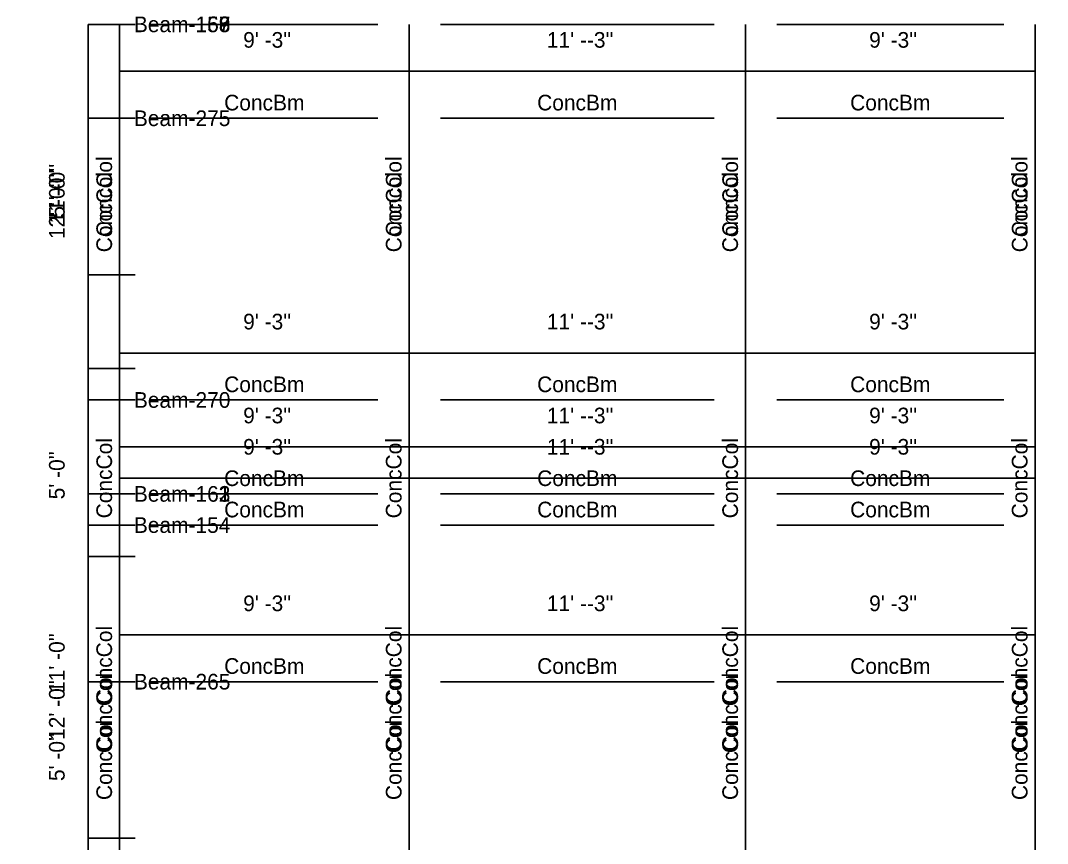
# Model space of a CAD drawing. Extents: x -38 to 2998, y -195 to 11529.
# Drawn here: x -38 to 355.8, y 5446 to 5761.5 of the extents above; entities that cross this region are included whole.
import ezdxf
from ezdxf.enums import TextEntityAlignment as Align

# ---------------------------------------------------------------- set-up
doc = ezdxf.new("R2010")
doc.units = 0
doc.header["$MEASUREMENT"] = 0
doc.layers.get('0').update_dxf_attribs({"linetype": 'CONTINUOUS'})
for name, color, linetype in [('CENTERLINES', 7, 'CONTINUOUS'), ('DIMENSIONS', 4, 'CONTINUOUS'), ('TEXT', 5, 'CONTINUOUS')]:
    doc.layers.add(name, color=color, linetype=linetype)
doc.dimstyles.get("Standard").update_dxf_attribs({"dimtxt": 0.18, "dimasz": 0.18, "dimexe": 0.18, "dimexo": 0.0625, "dimgap": 0.09, "dimtad": 0, "dimtih": 1, "dimtoh": 1, "dimdec": 4, "dimzin": 0, "dimtxsty": 'STANDARD', "dimcen": 0.09, "dimazin": 3, "dimtfac": 1, "dimtdec": 4, "dimtofl": 0, "dimtmove": 0, "dimatfit": 3, "dimtolj": 1, "dimtzin": 0})

# ---------------------------------------------------------------- blocks, each defined once
blk = doc.blocks.new('*D7889')
at = {"color": 1, "linetype": 'BYBLOCK'}
for points in [[(-8.29, 5564.29), (-7.23, 5563.23), (-16.77, 5572.77), (-15.71, 5571.71)], [(-8.29, 5420.29), (-7.23, 5419.23), (-16.77, 5428.77), (-15.71, 5427.71)]]:
    blk.add_solid(points, dxfattribs=at)
at = {"layer": 'DIMENSIONS', "color": 9, "linetype": 'BYBLOCK'}
for p, q in [((-12, 5568), (6, 5568)), ((-12, 5424), (6, 5424))]:
    blk.add_line(p, q, dxfattribs=at)
at = {"layer": 'DIMENSIONS', "color": 0, "linetype": 'BYBLOCK'}
blk.add_line((-12, 5424), (-12, 5568), dxfattribs=at)
at = {"layer": 'DIMENSIONS', "color": 0, "linetype": 'BYBLOCK', "insert": (-24, 5496), "char_height": 6, "attachment_point": 5, "rotation": 90}
blk.add_mtext("\\A1; 12' -0''", dxfattribs=at)
blk = doc.blocks.new('*D7890')
at = {"color": 1, "linetype": 'BYBLOCK'}
for points in [[(4.77, 5590.77), (3.71, 5589.71), (-3.71, 5582.29), (-4.77, 5581.23)], [(115.77, 5590.77), (114.71, 5589.71), (107.29, 5582.29), (106.23, 5581.23)]]:
    blk.add_solid(points, dxfattribs=at)
at = {"layer": 'DIMENSIONS', "color": 9, "linetype": 'BYBLOCK'}
for p, q in [((0, 5586), (0, 5604)), ((111, 5586), (111, 5604))]:
    blk.add_line(p, q, dxfattribs=at)
at = {"layer": 'DIMENSIONS', "color": 0, "linetype": 'BYBLOCK'}
blk.add_line((0, 5586), (111, 5586), dxfattribs=at)
at = {"layer": 'DIMENSIONS', "color": 0, "linetype": 'BYBLOCK', "insert": (55.5, 5598), "char_height": 6, "attachment_point": 5}
blk.add_mtext("\\A1; 9' -3''", dxfattribs=at)
blk = doc.blocks.new('*D7891')
at = {"color": 1, "linetype": 'BYBLOCK'}
for points in [[(115.77, 5590.77), (114.71, 5589.71), (107.29, 5582.29), (106.23, 5581.23)], [(244.77, 5590.77), (243.71, 5589.71), (236.29, 5582.29), (235.23, 5581.23)]]:
    blk.add_solid(points, dxfattribs=at)
at = {"layer": 'DIMENSIONS', "color": 9, "linetype": 'BYBLOCK'}
for p, q in [((111, 5586), (111, 5604)), ((240, 5586), (240, 5604))]:
    blk.add_line(p, q, dxfattribs=at)
at = {"layer": 'DIMENSIONS', "color": 0, "linetype": 'BYBLOCK'}
blk.add_line((111, 5586), (240, 5586), dxfattribs=at)
at = {"layer": 'DIMENSIONS', "color": 0, "linetype": 'BYBLOCK', "insert": (175.5, 5598), "char_height": 6, "attachment_point": 5}
blk.add_mtext("\\A1; 11' --3''", dxfattribs=at)
blk = doc.blocks.new('*D7892')
at = {"color": 1, "linetype": 'BYBLOCK'}
for points in [[(244.77, 5590.77), (243.71, 5589.71), (236.29, 5582.29), (235.23, 5581.23)], [(355.77, 5590.77), (354.71, 5589.71), (347.29, 5582.29), (346.23, 5581.23)]]:
    blk.add_solid(points, dxfattribs=at)
at = {"layer": 'DIMENSIONS', "color": 9, "linetype": 'BYBLOCK'}
for p, q in [((240, 5586), (240, 5604)), ((351, 5586), (351, 5604))]:
    blk.add_line(p, q, dxfattribs=at)
at = {"layer": 'DIMENSIONS', "color": 0, "linetype": 'BYBLOCK'}
blk.add_line((240, 5586), (351, 5586), dxfattribs=at)
at = {"layer": 'DIMENSIONS', "color": 0, "linetype": 'BYBLOCK', "insert": (295.5, 5598), "char_height": 6, "attachment_point": 5}
blk.add_mtext("\\A1; 9' -3''", dxfattribs=at)
blk = doc.blocks.new('*D7893')
at = {"color": 1, "linetype": 'BYBLOCK'}
for points in [[(-8.29, 5756.29), (-7.23, 5755.23), (-16.77, 5764.77), (-15.71, 5763.71)], [(-8.29, 5612.29), (-7.23, 5611.23), (-16.77, 5620.77), (-15.71, 5619.71)]]:
    blk.add_solid(points, dxfattribs=at)
at = {"layer": 'DIMENSIONS', "color": 9, "linetype": 'BYBLOCK'}
for p, q in [((-12, 5760), (6, 5760)), ((-12, 5616), (6, 5616))]:
    blk.add_line(p, q, dxfattribs=at)
at = {"layer": 'DIMENSIONS', "color": 0, "linetype": 'BYBLOCK'}
blk.add_line((-12, 5616), (-12, 5760), dxfattribs=at)
at = {"layer": 'DIMENSIONS', "color": 0, "linetype": 'BYBLOCK', "insert": (-24, 5688), "char_height": 6, "attachment_point": 5, "rotation": 90}
blk.add_mtext("\\A1; 12' -0''", dxfattribs=at)
blk = doc.blocks.new('*D8367')
at = {"color": 1, "linetype": 'BYBLOCK'}
for points in [[(-8.29, 5576.29), (-7.23, 5575.23), (-16.77, 5584.77), (-15.71, 5583.71)], [(-8.29, 5444.29), (-7.23, 5443.23), (-16.77, 5452.77), (-15.71, 5451.71)]]:
    blk.add_solid(points, dxfattribs=at)
at = {"layer": 'DIMENSIONS', "color": 9, "linetype": 'BYBLOCK'}
for p, q in [((-12, 5580), (6, 5580)), ((-12, 5448), (6, 5448))]:
    blk.add_line(p, q, dxfattribs=at)
at = {"layer": 'DIMENSIONS', "color": 0, "linetype": 'BYBLOCK'}
blk.add_line((-12, 5448), (-12, 5580), dxfattribs=at)
at = {"layer": 'DIMENSIONS', "color": 0, "linetype": 'BYBLOCK', "insert": (-24, 5514), "char_height": 6, "attachment_point": 5, "rotation": 90}
blk.add_mtext("\\A1; 11' -0''", dxfattribs=at)
blk = doc.blocks.new('*D8368')
at = {"color": 1, "linetype": 'BYBLOCK'}
for points in [[(4.77, 5602.77), (3.71, 5601.71), (-3.71, 5594.29), (-4.77, 5593.23)], [(115.77, 5602.77), (114.71, 5601.71), (107.29, 5594.29), (106.23, 5593.23)]]:
    blk.add_solid(points, dxfattribs=at)
at = {"layer": 'DIMENSIONS', "color": 9, "linetype": 'BYBLOCK'}
for p, q in [((0, 5598), (0, 5616)), ((111, 5598), (111, 5616))]:
    blk.add_line(p, q, dxfattribs=at)
at = {"layer": 'DIMENSIONS', "color": 0, "linetype": 'BYBLOCK'}
blk.add_line((0, 5598), (111, 5598), dxfattribs=at)
at = {"layer": 'DIMENSIONS', "color": 0, "linetype": 'BYBLOCK', "insert": (55.5, 5610), "char_height": 6, "attachment_point": 5}
blk.add_mtext("\\A1; 9' -3''", dxfattribs=at)
blk = doc.blocks.new('*D8369')
at = {"color": 1, "linetype": 'BYBLOCK'}
for points in [[(115.77, 5602.77), (114.71, 5601.71), (107.29, 5594.29), (106.23, 5593.23)], [(244.77, 5602.77), (243.71, 5601.71), (236.29, 5594.29), (235.23, 5593.23)]]:
    blk.add_solid(points, dxfattribs=at)
at = {"layer": 'DIMENSIONS', "color": 9, "linetype": 'BYBLOCK'}
for p, q in [((111, 5598), (111, 5616)), ((240, 5598), (240, 5616))]:
    blk.add_line(p, q, dxfattribs=at)
at = {"layer": 'DIMENSIONS', "color": 0, "linetype": 'BYBLOCK'}
blk.add_line((111, 5598), (240, 5598), dxfattribs=at)
at = {"layer": 'DIMENSIONS', "color": 0, "linetype": 'BYBLOCK', "insert": (175.5, 5610), "char_height": 6, "attachment_point": 5}
blk.add_mtext("\\A1; 11' --3''", dxfattribs=at)
blk = doc.blocks.new('*D8370')
at = {"color": 1, "linetype": 'BYBLOCK'}
for points in [[(244.77, 5602.77), (243.71, 5601.71), (236.29, 5594.29), (235.23, 5593.23)], [(355.77, 5602.77), (354.71, 5601.71), (347.29, 5594.29), (346.23, 5593.23)]]:
    blk.add_solid(points, dxfattribs=at)
at = {"layer": 'DIMENSIONS', "color": 9, "linetype": 'BYBLOCK'}
for p, q in [((240, 5598), (240, 5616)), ((351, 5598), (351, 5616))]:
    blk.add_line(p, q, dxfattribs=at)
at = {"layer": 'DIMENSIONS', "color": 0, "linetype": 'BYBLOCK'}
blk.add_line((240, 5598), (351, 5598), dxfattribs=at)
at = {"layer": 'DIMENSIONS', "color": 0, "linetype": 'BYBLOCK', "insert": (295.5, 5610), "char_height": 6, "attachment_point": 5}
blk.add_mtext("\\A1; 9' -3''", dxfattribs=at)
blk = doc.blocks.new('*D8371')
at = {"color": 1, "linetype": 'BYBLOCK'}
for points in [[(-8.29, 5756.29), (-7.23, 5755.23), (-16.77, 5764.77), (-15.71, 5763.71)], [(-8.29, 5624.29), (-7.23, 5623.23), (-16.77, 5632.77), (-15.71, 5631.71)]]:
    blk.add_solid(points, dxfattribs=at)
at = {"layer": 'DIMENSIONS', "color": 9, "linetype": 'BYBLOCK'}
for p, q in [((-12, 5760), (6, 5760)), ((-12, 5628), (6, 5628))]:
    blk.add_line(p, q, dxfattribs=at)
at = {"layer": 'DIMENSIONS', "color": 0, "linetype": 'BYBLOCK'}
blk.add_line((-12, 5628), (-12, 5760), dxfattribs=at)
at = {"layer": 'DIMENSIONS', "color": 0, "linetype": 'BYBLOCK', "insert": (-24, 5694), "char_height": 6, "attachment_point": 5, "rotation": 90}
blk.add_mtext("\\A1; 11' -0''", dxfattribs=at)
blk = doc.blocks.new('*D8837')
at = {"color": 1, "linetype": 'BYBLOCK'}
for points in [[(-8.29, 5576.29), (-7.23, 5575.23), (-16.77, 5584.77), (-15.71, 5583.71)], [(-8.29, 5444.29), (-7.23, 5443.23), (-16.77, 5452.77), (-15.71, 5451.71)]]:
    blk.add_solid(points, dxfattribs=at)
at = {"layer": 'DIMENSIONS', "color": 9, "linetype": 'BYBLOCK'}
for p, q in [((-12, 5580), (6, 5580)), ((-12, 5448), (6, 5448))]:
    blk.add_line(p, q, dxfattribs=at)
at = {"layer": 'DIMENSIONS', "color": 0, "linetype": 'BYBLOCK'}
blk.add_line((-12, 5448), (-12, 5580), dxfattribs=at)
at = {"layer": 'DIMENSIONS', "color": 0, "linetype": 'BYBLOCK', "insert": (-24, 5514), "char_height": 6, "attachment_point": 5, "rotation": 90}
blk.add_mtext("\\A1; 11' -0''", dxfattribs=at)
blk = doc.blocks.new('*D8838')
at = {"color": 1, "linetype": 'BYBLOCK'}
for points in [[(4.77, 5602.77), (3.71, 5601.71), (-3.71, 5594.29), (-4.77, 5593.23)], [(115.77, 5602.77), (114.71, 5601.71), (107.29, 5594.29), (106.23, 5593.23)]]:
    blk.add_solid(points, dxfattribs=at)
at = {"layer": 'DIMENSIONS', "color": 9, "linetype": 'BYBLOCK'}
for p, q in [((0, 5598), (0, 5616)), ((111, 5598), (111, 5616))]:
    blk.add_line(p, q, dxfattribs=at)
at = {"layer": 'DIMENSIONS', "color": 0, "linetype": 'BYBLOCK'}
blk.add_line((0, 5598), (111, 5598), dxfattribs=at)
at = {"layer": 'DIMENSIONS', "color": 0, "linetype": 'BYBLOCK', "insert": (55.5, 5610), "char_height": 6, "attachment_point": 5}
blk.add_mtext("\\A1; 9' -3''", dxfattribs=at)
blk = doc.blocks.new('*D8839')
at = {"color": 1, "linetype": 'BYBLOCK'}
for points in [[(115.77, 5602.77), (114.71, 5601.71), (107.29, 5594.29), (106.23, 5593.23)], [(244.77, 5602.77), (243.71, 5601.71), (236.29, 5594.29), (235.23, 5593.23)]]:
    blk.add_solid(points, dxfattribs=at)
at = {"layer": 'DIMENSIONS', "color": 9, "linetype": 'BYBLOCK'}
for p, q in [((111, 5598), (111, 5616)), ((240, 5598), (240, 5616))]:
    blk.add_line(p, q, dxfattribs=at)
at = {"layer": 'DIMENSIONS', "color": 0, "linetype": 'BYBLOCK'}
blk.add_line((111, 5598), (240, 5598), dxfattribs=at)
at = {"layer": 'DIMENSIONS', "color": 0, "linetype": 'BYBLOCK', "insert": (175.5, 5610), "char_height": 6, "attachment_point": 5}
blk.add_mtext("\\A1; 11' --3''", dxfattribs=at)
blk = doc.blocks.new('*D8840')
at = {"color": 1, "linetype": 'BYBLOCK'}
for points in [[(244.77, 5602.77), (243.71, 5601.71), (236.29, 5594.29), (235.23, 5593.23)], [(355.77, 5602.77), (354.71, 5601.71), (347.29, 5594.29), (346.23, 5593.23)]]:
    blk.add_solid(points, dxfattribs=at)
at = {"layer": 'DIMENSIONS', "color": 9, "linetype": 'BYBLOCK'}
for p, q in [((240, 5598), (240, 5616)), ((351, 5598), (351, 5616))]:
    blk.add_line(p, q, dxfattribs=at)
at = {"layer": 'DIMENSIONS', "color": 0, "linetype": 'BYBLOCK'}
blk.add_line((240, 5598), (351, 5598), dxfattribs=at)
at = {"layer": 'DIMENSIONS', "color": 0, "linetype": 'BYBLOCK', "insert": (295.5, 5610), "char_height": 6, "attachment_point": 5}
blk.add_mtext("\\A1; 9' -3''", dxfattribs=at)
blk = doc.blocks.new('*D8841')
at = {"color": 1, "linetype": 'BYBLOCK'}
for points in [[(-8.29, 5756.29), (-7.23, 5755.23), (-16.77, 5764.77), (-15.71, 5763.71)], [(-8.29, 5624.29), (-7.23, 5623.23), (-16.77, 5632.77), (-15.71, 5631.71)]]:
    blk.add_solid(points, dxfattribs=at)
at = {"layer": 'DIMENSIONS', "color": 9, "linetype": 'BYBLOCK'}
for p, q in [((-12, 5760), (6, 5760)), ((-12, 5628), (6, 5628))]:
    blk.add_line(p, q, dxfattribs=at)
at = {"layer": 'DIMENSIONS', "color": 0, "linetype": 'BYBLOCK'}
blk.add_line((-12, 5628), (-12, 5760), dxfattribs=at)
at = {"layer": 'DIMENSIONS', "color": 0, "linetype": 'BYBLOCK', "insert": (-24, 5694), "char_height": 6, "attachment_point": 5, "rotation": 90}
blk.add_mtext("\\A1; 11' -0''", dxfattribs=at)
blk = doc.blocks.new('*D9307')
at = {"color": 1, "linetype": 'BYBLOCK'}
for points in [[(-8.29, 5576.29), (-7.23, 5575.23), (-16.77, 5584.77), (-15.71, 5583.71)], [(-8.29, 5444.29), (-7.23, 5443.23), (-16.77, 5452.77), (-15.71, 5451.71)]]:
    blk.add_solid(points, dxfattribs=at)
at = {"layer": 'DIMENSIONS', "color": 9, "linetype": 'BYBLOCK'}
for p, q in [((-12, 5580), (6, 5580)), ((-12, 5448), (6, 5448))]:
    blk.add_line(p, q, dxfattribs=at)
at = {"layer": 'DIMENSIONS', "color": 0, "linetype": 'BYBLOCK'}
blk.add_line((-12, 5448), (-12, 5580), dxfattribs=at)
at = {"layer": 'DIMENSIONS', "color": 0, "linetype": 'BYBLOCK', "insert": (-24, 5514), "char_height": 6, "attachment_point": 5, "rotation": 90}
blk.add_mtext("\\A1; 11' -0''", dxfattribs=at)
blk = doc.blocks.new('*D9308')
at = {"color": 1, "linetype": 'BYBLOCK'}
for points in [[(4.77, 5602.77), (3.71, 5601.71), (-3.71, 5594.29), (-4.77, 5593.23)], [(115.77, 5602.77), (114.71, 5601.71), (107.29, 5594.29), (106.23, 5593.23)]]:
    blk.add_solid(points, dxfattribs=at)
at = {"layer": 'DIMENSIONS', "color": 9, "linetype": 'BYBLOCK'}
for p, q in [((0, 5598), (0, 5616)), ((111, 5598), (111, 5616))]:
    blk.add_line(p, q, dxfattribs=at)
at = {"layer": 'DIMENSIONS', "color": 0, "linetype": 'BYBLOCK'}
blk.add_line((0, 5598), (111, 5598), dxfattribs=at)
at = {"layer": 'DIMENSIONS', "color": 0, "linetype": 'BYBLOCK', "insert": (55.5, 5610), "char_height": 6, "attachment_point": 5}
blk.add_mtext("\\A1; 9' -3''", dxfattribs=at)
blk = doc.blocks.new('*D9309')
at = {"color": 1, "linetype": 'BYBLOCK'}
for points in [[(115.77, 5602.77), (114.71, 5601.71), (107.29, 5594.29), (106.23, 5593.23)], [(244.77, 5602.77), (243.71, 5601.71), (236.29, 5594.29), (235.23, 5593.23)]]:
    blk.add_solid(points, dxfattribs=at)
at = {"layer": 'DIMENSIONS', "color": 9, "linetype": 'BYBLOCK'}
for p, q in [((111, 5598), (111, 5616)), ((240, 5598), (240, 5616))]:
    blk.add_line(p, q, dxfattribs=at)
at = {"layer": 'DIMENSIONS', "color": 0, "linetype": 'BYBLOCK'}
blk.add_line((111, 5598), (240, 5598), dxfattribs=at)
at = {"layer": 'DIMENSIONS', "color": 0, "linetype": 'BYBLOCK', "insert": (175.5, 5610), "char_height": 6, "attachment_point": 5}
blk.add_mtext("\\A1; 11' --3''", dxfattribs=at)
blk = doc.blocks.new('*D9310')
at = {"color": 1, "linetype": 'BYBLOCK'}
for points in [[(244.77, 5602.77), (243.71, 5601.71), (236.29, 5594.29), (235.23, 5593.23)], [(355.77, 5602.77), (354.71, 5601.71), (347.29, 5594.29), (346.23, 5593.23)]]:
    blk.add_solid(points, dxfattribs=at)
at = {"layer": 'DIMENSIONS', "color": 9, "linetype": 'BYBLOCK'}
for p, q in [((240, 5598), (240, 5616)), ((351, 5598), (351, 5616))]:
    blk.add_line(p, q, dxfattribs=at)
at = {"layer": 'DIMENSIONS', "color": 0, "linetype": 'BYBLOCK'}
blk.add_line((240, 5598), (351, 5598), dxfattribs=at)
at = {"layer": 'DIMENSIONS', "color": 0, "linetype": 'BYBLOCK', "insert": (295.5, 5610), "char_height": 6, "attachment_point": 5}
blk.add_mtext("\\A1; 9' -3''", dxfattribs=at)
blk = doc.blocks.new('*D9311')
at = {"color": 1, "linetype": 'BYBLOCK'}
for points in [[(-8.29, 5756.29), (-7.23, 5755.23), (-16.77, 5764.77), (-15.71, 5763.71)], [(-8.29, 5624.29), (-7.23, 5623.23), (-16.77, 5632.77), (-15.71, 5631.71)]]:
    blk.add_solid(points, dxfattribs=at)
at = {"layer": 'DIMENSIONS', "color": 9, "linetype": 'BYBLOCK'}
for p, q in [((-12, 5760), (6, 5760)), ((-12, 5628), (6, 5628))]:
    blk.add_line(p, q, dxfattribs=at)
at = {"layer": 'DIMENSIONS', "color": 0, "linetype": 'BYBLOCK'}
blk.add_line((-12, 5628), (-12, 5760), dxfattribs=at)
at = {"layer": 'DIMENSIONS', "color": 0, "linetype": 'BYBLOCK', "insert": (-24, 5694), "char_height": 6, "attachment_point": 5, "rotation": 90}
blk.add_mtext("\\A1; 11' -0''", dxfattribs=at)
blk = doc.blocks.new('*D9881')
at = {"color": 1, "linetype": 'BYBLOCK'}
for points in [[(-8.29, 5504.29), (-7.23, 5503.23), (-16.77, 5512.77), (-15.71, 5511.71)], [(-8.29, 5444.29), (-7.23, 5443.23), (-16.77, 5452.77), (-15.71, 5451.71)]]:
    blk.add_solid(points, dxfattribs=at)
at = {"layer": 'DIMENSIONS', "color": 9, "linetype": 'BYBLOCK'}
for p, q in [((-12, 5508), (6, 5508)), ((-12, 5448), (6, 5448))]:
    blk.add_line(p, q, dxfattribs=at)
at = {"layer": 'DIMENSIONS', "color": 0, "linetype": 'BYBLOCK'}
blk.add_line((-12, 5448), (-12, 5508), dxfattribs=at)
at = {"layer": 'DIMENSIONS', "color": 0, "linetype": 'BYBLOCK', "insert": (-24, 5478), "char_height": 6, "attachment_point": 5, "rotation": 90}
blk.add_mtext("\\A1; 5' -0''", dxfattribs=at)
blk = doc.blocks.new('*D9882')
at = {"color": 1, "linetype": 'BYBLOCK'}
for points in [[(4.77, 5530.77), (3.71, 5529.71), (-3.71, 5522.29), (-4.77, 5521.23)], [(115.77, 5530.77), (114.71, 5529.71), (107.29, 5522.29), (106.23, 5521.23)]]:
    blk.add_solid(points, dxfattribs=at)
at = {"layer": 'DIMENSIONS', "color": 9, "linetype": 'BYBLOCK'}
for p, q in [((0, 5526), (0, 5544)), ((111, 5526), (111, 5544))]:
    blk.add_line(p, q, dxfattribs=at)
at = {"layer": 'DIMENSIONS', "color": 0, "linetype": 'BYBLOCK'}
blk.add_line((0, 5526), (111, 5526), dxfattribs=at)
at = {"layer": 'DIMENSIONS', "color": 0, "linetype": 'BYBLOCK', "insert": (55.5, 5538), "char_height": 6, "attachment_point": 5}
blk.add_mtext("\\A1; 9' -3''", dxfattribs=at)
blk = doc.blocks.new('*D9883')
at = {"color": 1, "linetype": 'BYBLOCK'}
for points in [[(115.77, 5530.77), (114.71, 5529.71), (107.29, 5522.29), (106.23, 5521.23)], [(244.77, 5530.77), (243.71, 5529.71), (236.29, 5522.29), (235.23, 5521.23)]]:
    blk.add_solid(points, dxfattribs=at)
at = {"layer": 'DIMENSIONS', "color": 9, "linetype": 'BYBLOCK'}
for p, q in [((111, 5526), (111, 5544)), ((240, 5526), (240, 5544))]:
    blk.add_line(p, q, dxfattribs=at)
at = {"layer": 'DIMENSIONS', "color": 0, "linetype": 'BYBLOCK'}
blk.add_line((111, 5526), (240, 5526), dxfattribs=at)
at = {"layer": 'DIMENSIONS', "color": 0, "linetype": 'BYBLOCK', "insert": (175.5, 5538), "char_height": 6, "attachment_point": 5}
blk.add_mtext("\\A1; 11' --3''", dxfattribs=at)
blk = doc.blocks.new('*D9884')
at = {"color": 1, "linetype": 'BYBLOCK'}
for points in [[(244.77, 5530.77), (243.71, 5529.71), (236.29, 5522.29), (235.23, 5521.23)], [(355.77, 5530.77), (354.71, 5529.71), (347.29, 5522.29), (346.23, 5521.23)]]:
    blk.add_solid(points, dxfattribs=at)
at = {"layer": 'DIMENSIONS', "color": 9, "linetype": 'BYBLOCK'}
for p, q in [((240, 5526), (240, 5544)), ((351, 5526), (351, 5544))]:
    blk.add_line(p, q, dxfattribs=at)
at = {"layer": 'DIMENSIONS', "color": 0, "linetype": 'BYBLOCK'}
blk.add_line((240, 5526), (351, 5526), dxfattribs=at)
at = {"layer": 'DIMENSIONS', "color": 0, "linetype": 'BYBLOCK', "insert": (295.5, 5538), "char_height": 6, "attachment_point": 5}
blk.add_mtext("\\A1; 9' -3''", dxfattribs=at)
blk = doc.blocks.new('*D9885')
at = {"color": 1, "linetype": 'BYBLOCK'}
for points in [[(-8.29, 5612.29), (-7.23, 5611.23), (-16.77, 5620.77), (-15.71, 5619.71)], [(-8.29, 5552.29), (-7.23, 5551.23), (-16.77, 5560.77), (-15.71, 5559.71)]]:
    blk.add_solid(points, dxfattribs=at)
at = {"layer": 'DIMENSIONS', "color": 9, "linetype": 'BYBLOCK'}
for p, q in [((-12, 5616), (6, 5616)), ((-12, 5556), (6, 5556))]:
    blk.add_line(p, q, dxfattribs=at)
at = {"layer": 'DIMENSIONS', "color": 0, "linetype": 'BYBLOCK'}
blk.add_line((-12, 5556), (-12, 5616), dxfattribs=at)
at = {"layer": 'DIMENSIONS', "color": 0, "linetype": 'BYBLOCK', "insert": (-24, 5586), "char_height": 6, "attachment_point": 5, "rotation": 90}
blk.add_mtext("\\A1; 5' -0''", dxfattribs=at)
blk = doc.blocks.new('*D9886')
at = {"color": 1, "linetype": 'BYBLOCK'}
for points in [[(4.77, 5638.77), (3.71, 5637.71), (-3.71, 5630.29), (-4.77, 5629.23)], [(115.77, 5638.77), (114.71, 5637.71), (107.29, 5630.29), (106.23, 5629.23)]]:
    blk.add_solid(points, dxfattribs=at)
at = {"layer": 'DIMENSIONS', "color": 9, "linetype": 'BYBLOCK'}
for p, q in [((0, 5634), (0, 5652)), ((111, 5634), (111, 5652))]:
    blk.add_line(p, q, dxfattribs=at)
at = {"layer": 'DIMENSIONS', "color": 0, "linetype": 'BYBLOCK'}
blk.add_line((0, 5634), (111, 5634), dxfattribs=at)
at = {"layer": 'DIMENSIONS', "color": 0, "linetype": 'BYBLOCK', "insert": (55.5, 5646), "char_height": 6, "attachment_point": 5}
blk.add_mtext("\\A1; 9' -3''", dxfattribs=at)
blk = doc.blocks.new('*D9887')
at = {"color": 1, "linetype": 'BYBLOCK'}
for points in [[(115.77, 5638.77), (114.71, 5637.71), (107.29, 5630.29), (106.23, 5629.23)], [(244.77, 5638.77), (243.71, 5637.71), (236.29, 5630.29), (235.23, 5629.23)]]:
    blk.add_solid(points, dxfattribs=at)
at = {"layer": 'DIMENSIONS', "color": 9, "linetype": 'BYBLOCK'}
for p, q in [((111, 5634), (111, 5652)), ((240, 5634), (240, 5652))]:
    blk.add_line(p, q, dxfattribs=at)
at = {"layer": 'DIMENSIONS', "color": 0, "linetype": 'BYBLOCK'}
blk.add_line((111, 5634), (240, 5634), dxfattribs=at)
at = {"layer": 'DIMENSIONS', "color": 0, "linetype": 'BYBLOCK', "insert": (175.5, 5646), "char_height": 6, "attachment_point": 5}
blk.add_mtext("\\A1; 11' --3''", dxfattribs=at)
blk = doc.blocks.new('*D9888')
at = {"color": 1, "linetype": 'BYBLOCK'}
for points in [[(244.77, 5638.77), (243.71, 5637.71), (236.29, 5630.29), (235.23, 5629.23)], [(355.77, 5638.77), (354.71, 5637.71), (347.29, 5630.29), (346.23, 5629.23)]]:
    blk.add_solid(points, dxfattribs=at)
at = {"layer": 'DIMENSIONS', "color": 9, "linetype": 'BYBLOCK'}
for p, q in [((240, 5634), (240, 5652)), ((351, 5634), (351, 5652))]:
    blk.add_line(p, q, dxfattribs=at)
at = {"layer": 'DIMENSIONS', "color": 0, "linetype": 'BYBLOCK'}
blk.add_line((240, 5634), (351, 5634), dxfattribs=at)
at = {"layer": 'DIMENSIONS', "color": 0, "linetype": 'BYBLOCK', "insert": (295.5, 5646), "char_height": 6, "attachment_point": 5}
blk.add_mtext("\\A1; 9' -3''", dxfattribs=at)
blk = doc.blocks.new('*D9889')
at = {"color": 1, "linetype": 'BYBLOCK'}
for points in [[(-8.29, 5720.29), (-7.23, 5719.23), (-16.77, 5728.77), (-15.71, 5727.71)], [(-8.29, 5660.29), (-7.23, 5659.23), (-16.77, 5668.77), (-15.71, 5667.71)]]:
    blk.add_solid(points, dxfattribs=at)
at = {"layer": 'DIMENSIONS', "color": 9, "linetype": 'BYBLOCK'}
for p, q in [((-12, 5724), (6, 5724)), ((-12, 5664), (6, 5664))]:
    blk.add_line(p, q, dxfattribs=at)
at = {"layer": 'DIMENSIONS', "color": 0, "linetype": 'BYBLOCK'}
blk.add_line((-12, 5664), (-12, 5724), dxfattribs=at)
at = {"layer": 'DIMENSIONS', "color": 0, "linetype": 'BYBLOCK', "insert": (-24, 5694), "char_height": 6, "attachment_point": 5, "rotation": 90}
blk.add_mtext("\\A1; 5' -0''", dxfattribs=at)
blk = doc.blocks.new('*D9890')
at = {"color": 1, "linetype": 'BYBLOCK'}
for points in [[(4.77, 5746.77), (3.71, 5745.71), (-3.71, 5738.29), (-4.77, 5737.23)], [(115.77, 5746.77), (114.71, 5745.71), (107.29, 5738.29), (106.23, 5737.23)]]:
    blk.add_solid(points, dxfattribs=at)
at = {"layer": 'DIMENSIONS', "color": 9, "linetype": 'BYBLOCK'}
for p, q in [((0, 5742), (0, 5760)), ((111, 5742), (111, 5760))]:
    blk.add_line(p, q, dxfattribs=at)
at = {"layer": 'DIMENSIONS', "color": 0, "linetype": 'BYBLOCK'}
blk.add_line((0, 5742), (111, 5742), dxfattribs=at)
at = {"layer": 'DIMENSIONS', "color": 0, "linetype": 'BYBLOCK', "insert": (55.5, 5754), "char_height": 6, "attachment_point": 5}
blk.add_mtext("\\A1; 9' -3''", dxfattribs=at)
blk = doc.blocks.new('*D9891')
at = {"color": 1, "linetype": 'BYBLOCK'}
for points in [[(115.77, 5746.77), (114.71, 5745.71), (107.29, 5738.29), (106.23, 5737.23)], [(244.77, 5746.77), (243.71, 5745.71), (236.29, 5738.29), (235.23, 5737.23)]]:
    blk.add_solid(points, dxfattribs=at)
at = {"layer": 'DIMENSIONS', "color": 9, "linetype": 'BYBLOCK'}
for p, q in [((111, 5742), (111, 5760)), ((240, 5742), (240, 5760))]:
    blk.add_line(p, q, dxfattribs=at)
at = {"layer": 'DIMENSIONS', "color": 0, "linetype": 'BYBLOCK'}
blk.add_line((111, 5742), (240, 5742), dxfattribs=at)
at = {"layer": 'DIMENSIONS', "color": 0, "linetype": 'BYBLOCK', "insert": (175.5, 5754), "char_height": 6, "attachment_point": 5}
blk.add_mtext("\\A1; 11' --3''", dxfattribs=at)
blk = doc.blocks.new('*D9892')
at = {"color": 1, "linetype": 'BYBLOCK'}
for points in [[(244.77, 5746.77), (243.71, 5745.71), (236.29, 5738.29), (235.23, 5737.23)], [(355.77, 5746.77), (354.71, 5745.71), (347.29, 5738.29), (346.23, 5737.23)]]:
    blk.add_solid(points, dxfattribs=at)
at = {"layer": 'DIMENSIONS', "color": 9, "linetype": 'BYBLOCK'}
for p, q in [((240, 5742), (240, 5760)), ((351, 5742), (351, 5760))]:
    blk.add_line(p, q, dxfattribs=at)
at = {"layer": 'DIMENSIONS', "color": 0, "linetype": 'BYBLOCK'}
blk.add_line((240, 5742), (351, 5742), dxfattribs=at)
at = {"layer": 'DIMENSIONS', "color": 0, "linetype": 'BYBLOCK', "insert": (295.5, 5754), "char_height": 6, "attachment_point": 5}
blk.add_mtext("\\A1; 9' -3''", dxfattribs=at)

msp = doc.modelspace()

# ---------------------------------------------------------------- linework, layer by layer
at = {"layer": 'CENTERLINES', "color": 0, "linetype": 'CONTINUOUS'}
for p, q in [((0, 5616), (0, 5760)), ((0, 5628), (0, 5760)), ((0, 5628), (0, 5760)), ((0, 5628), (0, 5760)), ((12, 5760), (99, 5760)), ((12, 5760), (99, 5760)), ((12, 5760), (99, 5760)), ((12, 5760), (99, 5760)), ((111, 5616), (111, 5760)), ((111, 5628), (111, 5760)), ((111, 5628), (111, 5760)), ((111, 5628), (111, 5760)), ((123, 5760), (228, 5760)), ((123, 5760), (228, 5760)), ((123, 5760), (228, 5760)), ((123, 5760), (228, 5760)), ((240, 5616), (240, 5760)), ((240, 5628), (240, 5760)), ((240, 5628), (240, 5760)), ((240, 5628), (240, 5760)), ((252, 5760), (339, 5760)), ((252, 5760), (339, 5760)), ((252, 5760), (339, 5760)), ((252, 5760), (339, 5760)), ((351, 5616), (351, 5760)), ((351, 5628), (351, 5760)), ((351, 5628), (351, 5760)), ((351, 5628), (351, 5760)), ((0, 5664), (0, 5724)), ((12, 5724), (99, 5724)), ((111, 5664), (111, 5724)), ((123, 5724), (228, 5724)), ((240, 5664), (240, 5724)), ((252, 5724), (339, 5724)), ((351, 5664), (351, 5724)), ((0, 5556), (0, 5616)), ((12, 5616), (99, 5616)), ((111, 5556), (111, 5616)), ((123, 5616), (228, 5616)), ((240, 5556), (240, 5616)), ((252, 5616), (339, 5616)), ((351, 5556), (351, 5616)), ((0, 5448), (0, 5580)), ((0, 5448), (0, 5580)), ((0, 5448), (0, 5580)), ((12, 5580), (99, 5580)), ((12, 5580), (99, 5580)), ((12, 5580), (99, 5580)), ((111, 5448), (111, 5580)), ((111, 5448), (111, 5580)), ((111, 5448), (111, 5580)), ((123, 5580), (228, 5580)), ((123, 5580), (228, 5580)), ((123, 5580), (228, 5580)), ((240, 5448), (240, 5580)), ((240, 5448), (240, 5580)), ((240, 5448), (240, 5580)), ((252, 5580), (339, 5580)), ((252, 5580), (339, 5580)), ((252, 5580), (339, 5580)), ((351, 5448), (351, 5580)), ((351, 5448), (351, 5580)), ((351, 5448), (351, 5580)), ((0, 5424), (0, 5568)), ((12, 5568), (99, 5568)), ((111, 5424), (111, 5568)), ((123, 5568), (228, 5568)), ((240, 5424), (240, 5568)), ((252, 5568), (339, 5568)), ((351, 5424), (351, 5568)), ((0, 5448), (0, 5508)), ((12, 5508), (99, 5508)), ((111, 5448), (111, 5508)), ((123, 5508), (228, 5508)), ((240, 5448), (240, 5508)), ((252, 5508), (339, 5508)), ((351, 5448), (351, 5508))]:
    msp.add_line(p, q, dxfattribs=at)

# ---------------------------------------------------------------- texts
at = {"layer": 'TEXT', "color": 0}
for s, p in [('Beam-159', (24, 5760)), ('Beam-168', (24, 5760)), ('Beam-167', (24, 5760)), ('Beam-166', (24, 5760)), ('ConcBm', (55.5, 5730)), ('ConcBm', (175.5, 5730)), ('ConcBm', (295.5, 5730)), ('Beam-275', (24, 5724)), ('ConcBm', (55.5, 5622)), ('ConcBm', (175.5, 5622)), ('ConcBm', (295.5, 5622)), ('Beam-270', (24, 5616)), ('ConcBm', (55.5, 5586)), ('ConcBm', (55.5, 5586)), ('ConcBm', (55.5, 5586)), ('ConcBm', (175.5, 5586)), ('ConcBm', (175.5, 5586)), ('ConcBm', (175.5, 5586)), ('ConcBm', (295.5, 5586)), ('ConcBm', (295.5, 5586)), ('ConcBm', (295.5, 5586)), ('Beam-163', (24, 5580)), ('Beam-162', (24, 5580)), ('Beam-161', (24, 5580)), ('ConcBm', (55.5, 5574)), ('ConcBm', (175.5, 5574)), ('ConcBm', (295.5, 5574)), ('Beam-154', (24, 5568)), ('ConcBm', (55.5, 5514)), ('ConcBm', (175.5, 5514)), ('ConcBm', (295.5, 5514)), ('Beam-265', (24, 5508))]:
    msp.add_text(s, height=6, dxfattribs=at).set_placement(p, align=Align.MIDDLE)
for p in [(-6, 5694), (-6, 5694), (-6, 5694), (-6, 5694), (105, 5694), (105, 5694), (105, 5694), (105, 5694), (234, 5694), (234, 5694), (234, 5694), (234, 5694), (345, 5694), (345, 5694), (345, 5694), (345, 5694), (-6, 5688), (105, 5688), (234, 5688), (345, 5688), (-6, 5586), (105, 5586), (234, 5586), (345, 5586), (-6, 5514), (-6, 5514), (-6, 5514), (105, 5514), (105, 5514), (105, 5514), (234, 5514), (234, 5514), (234, 5514), (345, 5514), (345, 5514), (345, 5514), (-6, 5496), (105, 5496), (234, 5496), (345, 5496), (-6, 5478), (105, 5478), (234, 5478), (345, 5478)]:
    msp.add_text('ConcCol', height=6, rotation=90, dxfattribs=at).set_placement(p, align=Align.MIDDLE)

# ---------------------------------------------------------------- dimensions: what is measured, and where the dimension line sits
at = {"layer": 'DIMENSIONS'}
for base, p1, p2, picture, middle in [((-12, 5760), (-24, 5616), (-24, 5760), '*D7893', (-24, 5688)), ((-12, 5760), (-24, 5628), (-24, 5760), '*D8371', (-24, 5694)), ((-12, 5760), (-24, 5628), (-24, 5760), '*D8841', (-24, 5694)), ((-12, 5760), (-24, 5628), (-24, 5760), '*D9311', (-24, 5694)), ((111, 5742), (0, 5730), (111, 5730), '*D9890', (55.5, 5730)), ((240, 5742), (111, 5730), (240, 5730), '*D9891', (175.5, 5730)), ((351, 5742), (240, 5730), (351, 5730), '*D9892', (295.5, 5730)), ((-12, 5724), (-24, 5664), (-24, 5724), '*D9889', (-24, 5694)), ((111, 5634), (0, 5622), (111, 5622), '*D9886', (55.5, 5622)), ((240, 5634), (111, 5622), (240, 5622), '*D9887', (175.5, 5622)), ((351, 5634), (240, 5622), (351, 5622), '*D9888', (295.5, 5622)), ((111, 5598), (0, 5586), (111, 5586), '*D8368', (55.5, 5586)), ((111, 5598), (0, 5586), (111, 5586), '*D8838', (55.5, 5586)), ((111, 5598), (0, 5586), (111, 5586), '*D9308', (55.5, 5586)), ((240, 5598), (111, 5586), (240, 5586), '*D8369', (175.5, 5586)), ((240, 5598), (111, 5586), (240, 5586), '*D8839', (175.5, 5586)), ((240, 5598), (111, 5586), (240, 5586), '*D9309', (175.5, 5586)), ((351, 5598), (240, 5586), (351, 5586), '*D8370', (295.5, 5586)), ((351, 5598), (240, 5586), (351, 5586), '*D8840', (295.5, 5586)), ((351, 5598), (240, 5586), (351, 5586), '*D9310', (295.5, 5586)), ((-12, 5616), (-24, 5556), (-24, 5616), '*D9885', (-24, 5586)), ((111, 5586), (0, 5574), (111, 5574), '*D7890', (55.5, 5574)), ((240, 5586), (111, 5574), (240, 5574), '*D7891', (175.5, 5574)), ((351, 5586), (240, 5574), (351, 5574), '*D7892', (295.5, 5574)), ((-12, 5580), (-24, 5448), (-24, 5580), '*D8367', (-24, 5514)), ((-12, 5580), (-24, 5448), (-24, 5580), '*D8837', (-24, 5514)), ((-12, 5580), (-24, 5448), (-24, 5580), '*D9307', (-24, 5514)), ((-12, 5568), (-24, 5424), (-24, 5568), '*D7889', (-24, 5496)), ((111, 5526), (0, 5514), (111, 5514), '*D9882', (55.5, 5514)), ((240, 5526), (111, 5514), (240, 5514), '*D9883', (175.5, 5514)), ((351, 5526), (240, 5514), (351, 5514), '*D9884', (295.5, 5514)), ((-12, 5508), (-24, 5448), (-24, 5508), '*D9881', (-24, 5478))]:
    dim = msp.add_linear_dim(base=base, p1=p1, p2=p2, dimstyle='STANDARD', dxfattribs=at)
    dim.commit()
    dim.dimension.update_dxf_attribs({"geometry": picture, "text_midpoint": middle})

doc.saveas('drawing.dxf')
